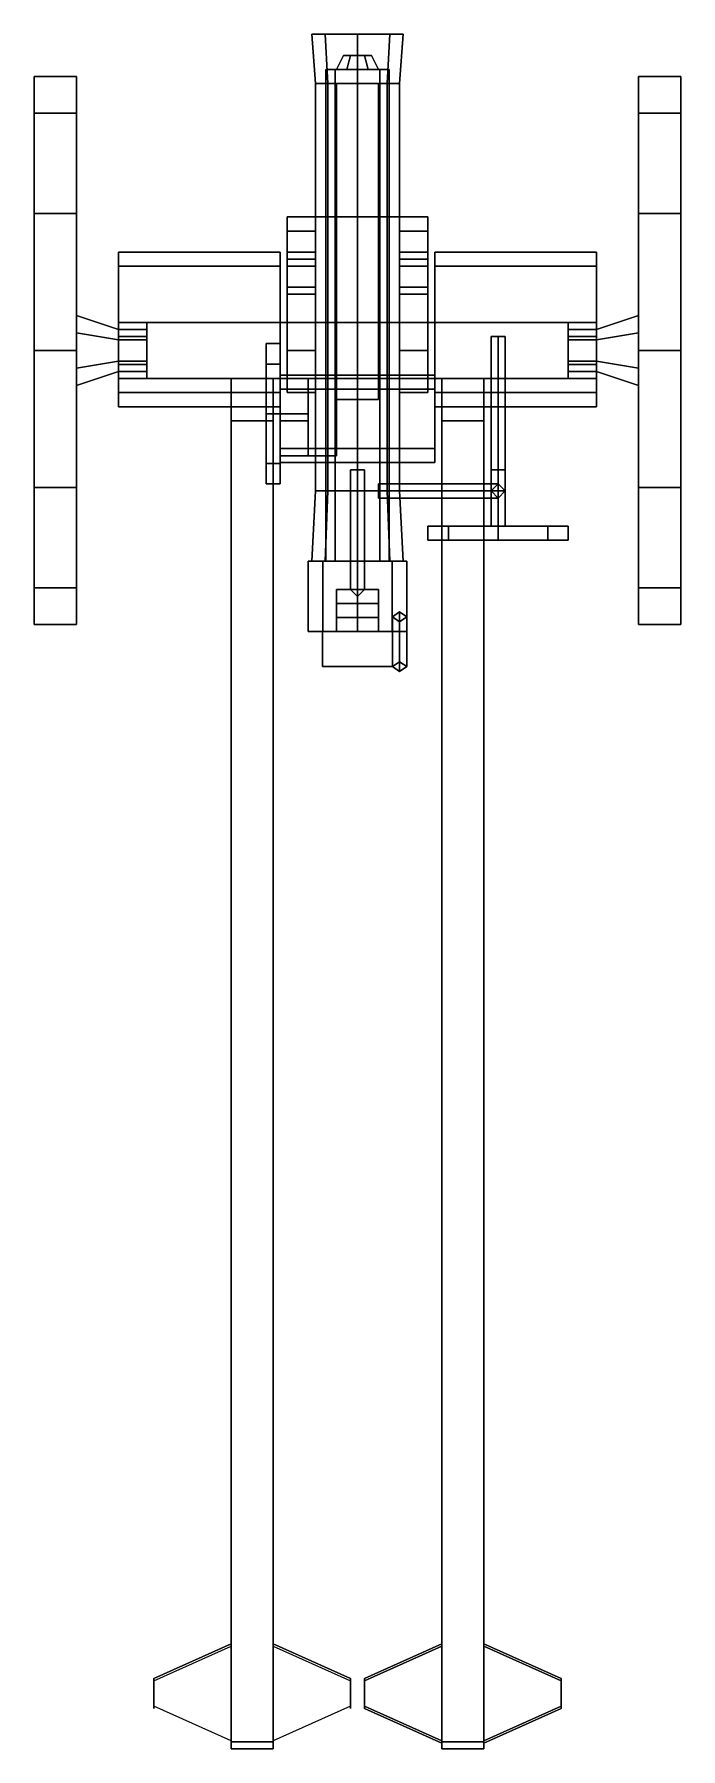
# Model space of a CAD drawing. Header units: millimetres. Extents: x -0.46 to 3, y -1.99 to 8.
# Drawn here: x -0.46 to 0.46, y -1.99 to 0.45 of the extents above.
import ezdxf

# ---------------------------------------------------------------- set-up
doc = ezdxf.new("R2010")
doc.units = ezdxf.units.MM
for name, color, linetype in [('barrel', 1, 'Continuous'), ('cradle', 5, 'Continuous'), ('trail', 6, 'Continuous'), ('wheels', 2, 'Continuous')]:
    doc.layers.add(name, color=color, linetype=linetype)

msp = doc.modelspace()

# ---------------------------------------------------------------- linework, layer by layer
for points in [[(-0.1, 0.19, 0.66), (-0.1, 0.17, 0.75), (-0.06, 0.17, 0.75), (-0.06, 0.19, 0.66)], [(-0.1, 0.19, 0.6), (-0.1, 0.19, 0.66), (-0.06, 0.19, 0.66), (-0.06, 0.19, 0.6)], [(-0.1, 0.13, 0.66), (-0.1, 0.12, 0.71), (-0.1, 0.17, 0.75), (-0.1, 0.19, 0.66)], [(-0.06, 0.19, 0.6), (-0.06, 0.13, 0.6), (-0.1, 0.13, 0.6), (-0.1, 0.19, 0.6)], [(-0.1, 0.13, 0.6), (-0.1, 0.13, 0.66), (-0.1, 0.19, 0.66), (-0.1, 0.19, 0.6)], [(-0.06, 0.19, 0.62), (-0.06, 0.04, 0.62), (0.06, 0.04, 0.62), (0.06, 0.19, 0.62)], [(0.06, 0.19, 0.56), (0.06, 0.04, 0.56), (-0.06, 0.04, 0.56), (-0.06, 0.19, 0.56)], [(-0.06, 0.04, 0.56), (-0.06, 0.04, 0.62), (-0.06, 0.19, 0.62), (-0.06, 0.19, 0.56)], [(-0.06, 0.19, 0.56), (-0.06, 0.19, 0.62), (0.06, 0.19, 0.62), (0.06, 0.19, 0.56)], [(-0.06, 0.17, 0.75), (-0.06, 0.12, 0.71), (-0.06, 0.13, 0.66), (-0.06, 0.19, 0.66)], [(-0.06, 0.19, 0.66), (-0.06, 0.13, 0.66), (-0.06, 0.13, 0.6), (-0.06, 0.19, 0.6)], [(0.06, 0.13, 0.66), (0.06, 0.12, 0.71), (0.06, 0.17, 0.75), (0.06, 0.19, 0.66)], [(0.06, 0.19, 0.66), (0.06, 0.17, 0.75), (0.1, 0.17, 0.75), (0.1, 0.19, 0.66)], [(0.1, 0.19, 0.6), (0.1, 0.13, 0.6), (0.06, 0.13, 0.6), (0.06, 0.19, 0.6)], [(0.06, 0.13, 0.6), (0.06, 0.13, 0.66), (0.06, 0.19, 0.66), (0.06, 0.19, 0.6)], [(0.06, 0.19, 0.6), (0.06, 0.19, 0.66), (0.1, 0.19, 0.66), (0.1, 0.19, 0.6)], [(0.06, 0.19, 0.62), (0.06, 0.04, 0.62), (0.06, 0.04, 0.56), (0.06, 0.19, 0.56)], [(0.1, 0.17, 0.75), (0.1, 0.12, 0.71), (0.1, 0.13, 0.66), (0.1, 0.19, 0.66)], [(0.1, 0.19, 0.66), (0.1, 0.13, 0.66), (0.1, 0.13, 0.6), (0.1, 0.19, 0.6)], [(-0.1, 0.17, 0.75), (-0.1, 0.14, 0.81), (-0.06, 0.14, 0.81), (-0.06, 0.17, 0.75)], [(-0.1, 0.12, 0.71), (-0.1, 0.09, 0.76), (-0.1, 0.14, 0.81), (-0.1, 0.17, 0.75)], [(-0.06, 0.14, 0.81), (-0.06, 0.09, 0.76), (-0.06, 0.12, 0.71), (-0.06, 0.17, 0.75)], [(0.06, 0.12, 0.71), (0.06, 0.09, 0.76), (0.06, 0.14, 0.81), (0.06, 0.17, 0.75)], [(0.06, 0.17, 0.75), (0.06, 0.14, 0.81), (0.1, 0.14, 0.81), (0.1, 0.17, 0.75)], [(0.1, 0.14, 0.81), (0.1, 0.09, 0.76), (0.1, 0.12, 0.71), (0.1, 0.17, 0.75)], [(-0.11, 0.14, 0.5), (-0.11, 0.12, 0.5), (-0.34, 0.12, 0.5), (-0.34, 0.14, 0.5)], [(-0.11, -0.06, 1.23), (-0.11, 0.14, 0.5), (-0.34, 0.14, 0.5), (-0.34, -0.06, 1.23)], [(-0.34, 0.14, 0.5), (-0.34, 0.12, 0.5), (-0.34, -0.08, 1.23), (-0.34, -0.06, 1.23)], [(-0.11, -0.08, 1.23), (-0.11, 0.12, 0.5), (-0.11, 0.14, 0.5), (-0.11, -0.06, 1.23)], [(-0.1, 0.14, 0.81), (-0.1, 0.08, 0.88), (-0.06, 0.08, 0.88), (-0.06, 0.14, 0.81)], [(-0.1, 0.09, 0.76), (-0.1, 0.04, 0.81), (-0.1, 0.08, 0.88), (-0.1, 0.14, 0.81)], [(-0.06, 0.13, 0.6), (-0.06, 0.13, 0.66), (-0.1, 0.13, 0.66), (-0.1, 0.13, 0.6)], [(-0.06, 0.13, 0.66), (-0.06, 0.12, 0.71), (-0.1, 0.12, 0.71), (-0.1, 0.13, 0.66)], [(-0.06, 0.08, 0.88), (-0.06, 0.04, 0.81), (-0.06, 0.09, 0.76), (-0.06, 0.14, 0.81)], [(0.06, 0.09, 0.76), (0.06, 0.04, 0.81), (0.06, 0.08, 0.88), (0.06, 0.14, 0.81)], [(0.06, 0.14, 0.81), (0.06, 0.08, 0.88), (0.1, 0.08, 0.88), (0.1, 0.14, 0.81)], [(0.1, 0.13, 0.66), (0.1, 0.12, 0.71), (0.06, 0.12, 0.71), (0.06, 0.13, 0.66)], [(0.1, 0.13, 0.6), (0.1, 0.13, 0.66), (0.06, 0.13, 0.66), (0.06, 0.13, 0.6)], [(0.1, 0.08, 0.88), (0.1, 0.04, 0.81), (0.1, 0.09, 0.76), (0.1, 0.14, 0.81)], [(0.11, 0.14, 0.5), (0.11, 0.12, 0.5), (0.11, -0.08, 1.23), (0.11, -0.06, 1.23)], [(0.34, -0.06, 1.23), (0.34, 0.14, 0.5), (0.11, 0.14, 0.5), (0.11, -0.06, 1.23)], [(0.34, 0.14, 0.5), (0.34, 0.12, 0.5), (0.11, 0.12, 0.5), (0.11, 0.14, 0.5)], [(0.34, -0.08, 1.23), (0.34, 0.12, 0.5), (0.34, 0.14, 0.5), (0.34, -0.06, 1.23)], [(-0.34, -0.08, 1.23), (-0.34, 0.12, 0.5), (-0.11, 0.12, 0.5), (-0.11, -0.08, 1.23)], [(-0.06, 0.12, 0.71), (-0.06, 0.09, 0.76), (-0.1, 0.09, 0.76), (-0.1, 0.12, 0.71)], [(0.1, 0.12, 0.71), (0.1, 0.09, 0.76), (0.06, 0.09, 0.76), (0.06, 0.12, 0.71)], [(0.11, -0.08, 1.23), (0.11, 0.12, 0.5), (0.34, 0.12, 0.5), (0.34, -0.08, 1.23)], [(-0.06, 0.09, 0.76), (-0.06, 0.04, 0.81), (-0.1, 0.04, 0.81), (-0.1, 0.09, 0.76)], [(-0.1, 0.08, 0.88), (-0.1, 0, 0.95), (-0.06, 0, 0.95), (-0.06, 0.08, 0.88)], [(-0.1, 0.04, 0.81), (-0.1, -0.06, 0.88), (-0.1, 0, 0.95), (-0.1, 0.08, 0.88)], [(-0.06, 0, 0.95), (-0.06, -0.06, 0.88), (-0.06, 0.04, 0.81), (-0.06, 0.08, 0.88)], [(0.1, 0.09, 0.76), (0.1, 0.04, 0.81), (0.06, 0.04, 0.81), (0.06, 0.09, 0.76)], [(0.06, 0.04, 0.81), (0.06, -0.06, 0.88), (0.06, 0, 0.95), (0.06, 0.08, 0.88)], [(0.06, 0.08, 0.88), (0.06, 0, 0.95), (0.1, 0, 0.95), (0.1, 0.08, 0.88)], [(0.1, 0, 0.95), (0.1, -0.06, 0.88), (0.1, 0.04, 0.81), (0.1, 0.08, 0.88)], [(-0.34, 0.04, 0.57), (-0.34, 0.03, 0.39), (-0.34, -0.03, 0.39), (-0.34, -0.04, 0.57)], [(-0.3, 0.04, 0.57), (-0.3, 0.03, 0.39), (-0.34, 0.03, 0.39), (-0.34, 0.04, 0.57)], [(-0.34, 0.04, 0.57), (-0.34, -0.04, 0.57), (-0.34, -0.02, 0.6046), (-0.34, 0.02, 0.6046)], [(-0.34, 0.04, 0.57), (-0.34, 0.02, 0.6046), (-0.3, 0.02, 0.6046), (-0.3, 0.04, 0.57)], [(-0.34, 0.015, 0.364), (-0.34, 0.03, 0.39), (-0.3, 0.03, 0.39), (-0.3, 0.015, 0.364)], [(-0.3, 0.04, 0.5), (-0.3, -0.04, 0.5), (-0.3, -0.04, 0.62), (-0.3, 0.04, 0.62)], [(0.3, 0.04, 0.62), (0.3, 0.04, 0.5), (-0.3, 0.04, 0.5), (-0.3, 0.04, 0.62)], [(0.3, 0.04, 0.5), (0.3, -0.04, 0.5), (-0.3, -0.04, 0.5), (-0.3, 0.04, 0.5)], [(-0.3, 0.04, 0.62), (-0.3, -0.04, 0.62), (0.3, -0.04, 0.62), (0.3, 0.04, 0.62)], [(-0.06, 0.04, 0.81), (-0.06, -0.06, 0.88), (-0.1, -0.06, 0.88), (-0.1, 0.04, 0.81)], [(0.1, 0.04, 0.81), (0.1, -0.06, 0.88), (0.06, -0.06, 0.88), (0.06, 0.04, 0.81)], [(0.3, -0.04, 0.62), (0.3, -0.04, 0.5), (0.3, 0.04, 0.5), (0.3, 0.04, 0.62)], [(0.34, 0.04, 0.57), (0.34, 0.03, 0.39), (0.3, 0.03, 0.39), (0.3, 0.04, 0.57)], [(0.34, 0.02, 0.6046), (0.34, 0.04, 0.57), (0.3, 0.04, 0.57), (0.3, 0.02, 0.6046)], [(0.3, 0.03, 0.39), (0.3, -0.03, 0.39), (0.3, -0.0361, 0.5), (0.3, 0.0361, 0.5)], [(0.34, 0.03, 0.39), (0.34, 0.015, 0.364), (0.3, 0.015, 0.364), (0.3, 0.03, 0.39)], [(0.3, 0.015, 0.364), (0.3, -0.015, 0.364), (0.3, -0.03, 0.39), (0.3, 0.03, 0.39)], [(0.34, -0.04, 0.57), (0.34, -0.03, 0.39), (0.34, 0.03, 0.39), (0.34, 0.04, 0.57)], [(0.34, -0.04, 0.57), (0.34, 0.04, 0.57), (0.34, 0.02, 0.6046), (0.34, -0.02, 0.6046)], [(-0.34, 0.02, 0.6046), (-0.34, -0.02, 0.6046), (-0.3, -0.02, 0.6046), (-0.3, 0.02, 0.6046)], [(-0.34, -0.015, 0.364), (-0.34, 0.015, 0.364), (-0.3, 0.015, 0.364), (-0.3, -0.015, 0.364)], [(0.34, -0.02, 0.6046), (0.34, 0.02, 0.6046), (0.3, 0.02, 0.6046), (0.3, -0.02, 0.6046)], [(0.34, 0.015, 0.364), (0.34, -0.015, 0.364), (0.3, -0.015, 0.364), (0.3, 0.015, 0.364)], [(-0.34, -0.03, 0.39), (-0.34, -0.015, 0.364), (-0.3, -0.015, 0.364), (-0.3, -0.03, 0.39)], [(-0.34, -0.02, 0.6046), (-0.34, -0.04, 0.57), (-0.3, -0.04, 0.57), (-0.3, -0.02, 0.6046)], [(-0.1, 0, 0.95), (-0.1, -0.06, 0.88), (-0.06, -0.06, 0.88), (-0.06, 0, 0.95)], [(0.06, 0, 0.95), (0.06, -0.06, 0.88), (0.1, -0.06, 0.88), (0.1, 0, 0.95)], [(0.34, -0.015, 0.364), (0.34, -0.03, 0.39), (0.3, -0.03, 0.39), (0.3, -0.015, 0.364)], [(0.34, -0.04, 0.57), (0.34, -0.02, 0.6046), (0.3, -0.02, 0.6046), (0.3, -0.04, 0.57)], [(-0.34, -0.04, 0.57), (-0.34, -0.03, 0.39), (-0.3, -0.03, 0.39), (-0.3, -0.04, 0.57)], [(-0.3, -0.04, 0.62), (-0.3, -0.04, 0.5), (0.3, -0.04, 0.5), (0.3, -0.04, 0.62)], [(-0.18, -0.04, 0.5), (-0.18, -0.1, 0.5), (-0.18, -0.1, 0.54), (-0.18, -0.04, 0.54)], [(-0.12, -0.04, 0.5), (-0.12, -0.1, 0.5), (-0.18, -0.1, 0.5), (-0.18, -0.04, 0.5)], [(-0.18, -0.04, 0.58), (-0.18, -0.1, 0.58), (-0.18, -0.1, 0.62), (-0.18, -0.04, 0.62)], [(-0.18, -0.04, 0.54), (-0.18, -0.1, 0.54), (-0.12, -0.1, 0.54), (-0.12, -0.04, 0.54)], [(-0.12, -0.04, 0.58), (-0.12, -0.1, 0.58), (-0.18, -0.1, 0.58), (-0.18, -0.04, 0.58)], [(-0.18, -0.04, 0.62), (-0.18, -0.1, 0.62), (-0.12, -0.1, 0.62), (-0.12, -0.04, 0.62)], [(-0.12, -0.1, 0.54), (-0.12, -0.1, 0.5), (-0.12, -0.04, 0.5), (-0.12, -0.04, 0.54)], [(-0.12, -0.1, 0.62), (-0.12, -0.1, 0.58), (-0.12, -0.04, 0.58), (-0.12, -0.04, 0.62)], [(0.11, -0.1395, 1.52), (0.11, -0.0353, 1.14), (-0.11, -0.0353, 1.14), (-0.11, -0.1395, 1.52)], [(-0.11, -0.0353, 1.14), (-0.11, -0.0553, 1.14), (-0.11, -0.1595, 1.52), (-0.11, -0.1395, 1.52)], [(0.11, -0.0353, 1.14), (0.11, -0.0553, 1.14), (-0.11, -0.0553, 1.14), (-0.11, -0.0353, 1.14)], [(0.11, -0.1595, 1.52), (0.11, -0.0553, 1.14), (0.11, -0.0353, 1.14), (0.11, -0.1395, 1.52)], [(0.12, -0.04, 0.58), (0.12, -0.1, 0.58), (0.12, -0.1, 0.62), (0.12, -0.04, 0.62)], [(0.18, -0.04, 0.58), (0.18, -0.1, 0.58), (0.12, -0.1, 0.58), (0.12, -0.04, 0.58)], [(0.12, -0.04, 0.62), (0.12, -0.1, 0.62), (0.18, -0.1, 0.62), (0.18, -0.04, 0.62)], [(0.12, -0.04, 0.5), (0.12, -0.1, 0.5), (0.12, -0.1, 0.54), (0.12, -0.04, 0.54)], [(0.18, -0.04, 0.5), (0.18, -0.1, 0.5), (0.12, -0.1, 0.5), (0.12, -0.04, 0.5)], [(0.12, -0.04, 0.54), (0.12, -0.1, 0.54), (0.18, -0.1, 0.54), (0.18, -0.04, 0.54)], [(0.18, -0.1, 0.62), (0.18, -0.1, 0.58), (0.18, -0.04, 0.58), (0.18, -0.04, 0.62)], [(0.18, -0.1, 0.54), (0.18, -0.1, 0.5), (0.18, -0.04, 0.5), (0.18, -0.04, 0.54)], [(0.3, -0.04, 0.57), (0.3, -0.03, 0.39), (0.34, -0.03, 0.39), (0.34, -0.04, 0.57)], [(-0.34, -0.06, 1.23), (-0.34, -0.08, 1.23), (-0.11, -0.08, 1.23), (-0.11, -0.06, 1.23)], [(-0.11, -0.1595, 1.52), (-0.11, -0.0553, 1.14), (0.11, -0.0553, 1.14), (0.11, -0.1595, 1.52)], [(0.11, -0.06, 1.23), (0.11, -0.08, 1.23), (0.34, -0.08, 1.23), (0.34, -0.06, 1.23)], [(-0.18, -0.1, 0.54), (-0.18, -0.1, 0.5), (-0.12, -0.1, 0.5), (-0.12, -0.1, 0.54)], [(-0.18, -0.1, 0.62), (-0.18, -0.1, 0.58), (-0.12, -0.1, 0.58), (-0.12, -0.1, 0.62)], [(0.12, -0.1, 0.62), (0.12, -0.1, 0.58), (0.18, -0.1, 0.58), (0.18, -0.1, 0.62)], [(0.12, -0.1, 0.54), (0.12, -0.1, 0.5), (0.18, -0.1, 0.5), (0.18, -0.1, 0.54)], [(-0.11, -0.1395, 1.52), (-0.11, -0.1595, 1.52), (0.11, -0.1595, 1.52), (0.11, -0.1395, 1.52)]]:
    msp.add_3dface(points)
at = {"layer": 'barrel'}
for points in [[(-0.0424, 0.38, 0.7576), (-0.06, 0.38, 0.8), (-0.065, 0.45, 0.8), (-0.046, 0.45, 0.754)], [(-0.06, 0.38, 0.8), (-0.0424, 0.38, 0.8424), (-0.046, 0.45, 0.846), (-0.065, 0.45, 0.8)], [(-0.046, 0.45, 0.846), (0, 0.45, 0.865), (0.046, 0.45, 0.846), (-0.065, 0.45, 0.8)], [(-0.065, 0.45, 0.8), (0.046, 0.45, 0.846), (0.065, 0.45, 0.8), (-0.046, 0.45, 0.754)], [(0, 0.38, 0.74), (-0.0424, 0.38, 0.7576), (-0.046, 0.45, 0.754), (0, 0.45, 0.735)], [(-0.0424, 0.38, 0.8424), (0, 0.38, 0.86), (0, 0.45, 0.865), (-0.046, 0.45, 0.846)], [(-0.046, 0.45, 0.754), (0.065, 0.45, 0.8), (0.046, 0.45, 0.754), (0, 0.45, 0.735)], [(0.0424, 0.38, 0.7576), (0, 0.38, 0.74), (0, 0.45, 0.735), (0.046, 0.45, 0.754)], [(0, 0.38, 0.86), (0.0424, 0.38, 0.8424), (0.046, 0.45, 0.846), (0, 0.45, 0.865)], [(0.06, 0.38, 0.8), (0.0424, 0.38, 0.7576), (0.046, 0.45, 0.754), (0.065, 0.45, 0.8)], [(0.0424, 0.38, 0.8424), (0.06, 0.38, 0.8), (0.065, 0.45, 0.8), (0.046, 0.45, 0.846)], [(-0.0424, 0.38, 0.8424), (-0.06, 0.38, 0.8), (-0.06, -0.2, 0.8), (-0.0424, -0.2, 0.8424)], [(-0.06, 0.38, 0.8), (-0.0424, 0.38, 0.7576), (-0.0424, -0.2, 0.7576), (-0.06, -0.2, 0.8)], [(0, 0.38, 0.86), (-0.0424, 0.38, 0.8424), (-0.0424, -0.2, 0.8424), (0, -0.2, 0.86)], [(-0.0424, 0.38, 0.7576), (0, 0.38, 0.74), (0, -0.2, 0.74), (-0.0424, -0.2, 0.7576)], [(0.0424, 0.38, 0.8424), (0, 0.38, 0.86), (0, -0.2, 0.86), (0.0424, -0.2, 0.8424)], [(0, 0.38, 0.74), (0.0424, 0.38, 0.7576), (0.0424, -0.2, 0.7576), (0, -0.2, 0.74)], [(0.06, 0.38, 0.8), (0.0424, 0.38, 0.8424), (0.0424, -0.2, 0.8424), (0.06, -0.2, 0.8)], [(0.0424, 0.38, 0.7576), (0.06, 0.38, 0.8), (0.06, -0.2, 0.8), (0.0424, -0.2, 0.7576)], [(0, -0.17, 0.68), (-0.01, -0.17, 0.67), (-0.01, -0.34, 0.67), (0, -0.34, 0.68)], [(-0.01, -0.17, 0.67), (0, -0.17, 0.66), (0, -0.35, 0.66), (-0.01, -0.34, 0.67)], [(0.01, -0.17, 0.67), (0, -0.17, 0.68), (0, -0.34, 0.68), (0.01, -0.34, 0.67)], [(0, -0.17, 0.66), (0.01, -0.17, 0.67), (0.01, -0.34, 0.67), (0, -0.35, 0.66)], [(-0.0424, -0.2, 0.8424), (-0.06, -0.2, 0.8), (-0.065, -0.3, 0.8), (-0.046, -0.3, 0.846)], [(-0.06, -0.2, 0.8), (-0.0424, -0.2, 0.7576), (-0.046, -0.3, 0.754), (-0.065, -0.3, 0.8)], [(0, -0.2, 0.86), (-0.0424, -0.2, 0.8424), (-0.046, -0.3, 0.846), (0, -0.3, 0.865)], [(-0.0424, -0.2, 0.7576), (0, -0.2, 0.74), (0, -0.3, 0.735), (-0.046, -0.3, 0.754)], [(0.0424, -0.2, 0.8424), (0, -0.2, 0.86), (0, -0.3, 0.865), (0.046, -0.3, 0.846)], [(0, -0.2, 0.74), (0.0424, -0.2, 0.7576), (0.046, -0.3, 0.754), (0, -0.3, 0.735)], [(0.06, -0.2, 0.8), (0.0424, -0.2, 0.8424), (0.046, -0.3, 0.846), (0.065, -0.3, 0.8)], [(0.0424, -0.2, 0.7576), (0.06, -0.2, 0.8), (0.065, -0.3, 0.8), (0.046, -0.3, 0.754)], [(-0.0495, -0.3, 0.8495), (-0.07, -0.3, 0.8), (-0.07, -0.4, 0.8), (-0.0495, -0.4, 0.8495)], [(-0.07, -0.3, 0.78), (-0.0495, -0.3, 0.7305), (-0.0495, -0.4, 0.7305), (-0.07, -0.4, 0.78)], [(-0.07, -0.3, 0.8), (-0.07, -0.3, 0.78), (-0.07, -0.4, 0.78), (-0.07, -0.4, 0.8)], [(-0.065, -0.3, 0.8), (-0.046, -0.3, 0.754), (-0.0495, -0.3, 0.7305), (-0.07, -0.3, 0.78)], [(-0.065, -0.3, 0.8), (-0.065, -0.3, 0.8), (-0.07, -0.3, 0.78), (-0.07, -0.3, 0.8)], [(-0.046, -0.3, 0.846), (-0.065, -0.3, 0.8), (-0.07, -0.3, 0.8), (-0.0495, -0.3, 0.8495)], [(0, -0.3, 0.87), (-0.0495, -0.3, 0.8495), (-0.0495, -0.4, 0.8495), (0, -0.4, 0.87)], [(-0.0495, -0.3, 0.7305), (0, -0.3, 0.71), (0, -0.4, 0.71), (-0.0495, -0.4, 0.7305)], [(0, -0.3, 0.865), (-0.046, -0.3, 0.846), (-0.0495, -0.3, 0.8495), (0, -0.3, 0.87)], [(-0.046, -0.3, 0.754), (0, -0.3, 0.735), (0, -0.3, 0.71), (-0.0495, -0.3, 0.7305)], [(0.0495, -0.3, 0.8495), (0, -0.3, 0.87), (0, -0.4, 0.87), (0.0495, -0.4, 0.8495)], [(0, -0.3, 0.71), (0.0495, -0.3, 0.7305), (0.0495, -0.4, 0.7305), (0, -0.4, 0.71)], [(0.046, -0.3, 0.846), (0, -0.3, 0.865), (0, -0.3, 0.87), (0.0495, -0.3, 0.8495)], [(0, -0.3, 0.735), (0.046, -0.3, 0.754), (0.0495, -0.3, 0.7305), (0, -0.3, 0.71)], [(0.065, -0.3, 0.8), (0.046, -0.3, 0.846), (0.0495, -0.3, 0.8495), (0.07, -0.3, 0.8)], [(0.046, -0.3, 0.754), (0.065, -0.3, 0.8), (0.07, -0.3, 0.78), (0.0495, -0.3, 0.7305)], [(0.07, -0.3, 0.8), (0.0495, -0.3, 0.8495), (0.0495, -0.4, 0.8495), (0.07, -0.4, 0.8)], [(0.0495, -0.3, 0.7305), (0.07, -0.3, 0.78), (0.07, -0.4, 0.78), (0.0495, -0.4, 0.7305)], [(0.065, -0.3, 0.8), (0.065, -0.3, 0.8), (0.07, -0.3, 0.8), (0.07, -0.3, 0.78)], [(0.07, -0.3, 0.78), (0.07, -0.3, 0.8), (0.07, -0.4, 0.8), (0.07, -0.4, 0.78)], [(-0.03, -0.34, 0.67), (-0.03, -0.4, 0.67), (-0.03, -0.4, 0.7224), (-0.03, -0.34, 0.7224)], [(0.03, -0.34, 0.7224), (0.03, -0.34, 0.67), (-0.03, -0.34, 0.67), (-0.03, -0.34, 0.7224)], [(0.03, -0.34, 0.67), (0.03, -0.36, 0.64), (-0.03, -0.36, 0.64), (-0.03, -0.34, 0.67)], [(-0.03, -0.36, 0.64), (-0.03, -0.38, 0.64), (-0.03, -0.4, 0.67), (-0.03, -0.34, 0.67)], [(0.03, -0.4, 0.7224), (0.03, -0.4, 0.67), (0.03, -0.34, 0.67), (0.03, -0.34, 0.7224)], [(0.03, -0.4, 0.67), (0.03, -0.38, 0.64), (0.03, -0.36, 0.64), (0.03, -0.34, 0.67)], [(0.03, -0.36, 0.64), (0.03, -0.38, 0.64), (-0.03, -0.38, 0.64), (-0.03, -0.36, 0.64)], [(-0.03, -0.4, 0.67), (-0.03, -0.38, 0.64), (0.03, -0.38, 0.64), (0.03, -0.4, 0.67)], [(0.06, -0.4429, 0.8229), (0.05, -0.45, 0.83), (0.05, -0.3793, 0.9007), (0.06, -0.3722, 0.8936)], [(0.06, -0.3864, 0.9078), (0.07, -0.3793, 0.9007), (0.06, -0.3722, 0.8936), (0.05, -0.3793, 0.9007)], [(0.05, -0.45, 0.83), (0.06, -0.4571, 0.8371), (0.06, -0.3864, 0.9078), (0.05, -0.3793, 0.9007)], [(0.07, -0.45, 0.83), (0.06, -0.4429, 0.8229), (0.06, -0.3722, 0.8936), (0.07, -0.3793, 0.9007)], [(0.06, -0.4571, 0.8371), (0.07, -0.45, 0.83), (0.07, -0.3793, 0.9007), (0.06, -0.3864, 0.9078)], [(-0.0495, -0.4, 0.8495), (-0.07, -0.4, 0.8), (0.0495, -0.4, 0.8495), (0, -0.4, 0.87)], [(-0.07, -0.4, 0.8), (-0.07, -0.4, 0.78), (0.07, -0.4, 0.8), (0.0495, -0.4, 0.8495)], [(-0.07, -0.4, 0.78), (-0.0495, -0.4, 0.7305), (0.07, -0.4, 0.78), (0.07, -0.4, 0.8)], [(-0.05, -0.4, 0.75), (-0.05, -0.45, 0.75), (-0.05, -0.45, 0.84), (-0.05, -0.4, 0.84)], [(0.05, -0.4, 0.75), (0.05, -0.45, 0.75), (-0.05, -0.45, 0.75), (-0.05, -0.4, 0.75)], [(-0.05, -0.4, 0.84), (-0.05, -0.45, 0.84), (0.05, -0.45, 0.84), (0.05, -0.4, 0.84)], [(-0.0495, -0.4, 0.7305), (0, -0.4, 0.71), (0.0495, -0.4, 0.7305), (0.07, -0.4, 0.78)], [(-0.03, -0.4, 0.7224), (-0.03, -0.4, 0.67), (0.03, -0.4, 0.67), (0.03, -0.4, 0.7224)], [(0.05, -0.45, 0.84), (0.05, -0.45, 0.75), (0.05, -0.4, 0.75), (0.05, -0.4, 0.84)], [(-0.05, -0.45, 0.84), (-0.05, -0.45, 0.75), (0.05, -0.45, 0.75), (0.05, -0.45, 0.84)], [(0.07, -0.45, 0.83), (0.06, -0.4571, 0.8371), (0.05, -0.45, 0.83), (0.06, -0.4429, 0.8229)]]:
    msp.add_3dface(points, dxfattribs=at)
at = {"layer": 'cradle'}
for points in [[(-0.015, 0.4, 0.644), (-0.03, 0.4, 0.67), (-0.02, 0.42, 0.67), (-0.01, 0.42, 0.6527)], [(-0.03, 0.4, 0.67), (-0.015, 0.4, 0.696), (-0.01, 0.42, 0.6873), (-0.02, 0.42, 0.67)], [(-0.01, 0.42, 0.6873), (0.01, 0.42, 0.6873), (0.02, 0.42, 0.67), (-0.02, 0.42, 0.67)], [(-0.02, 0.42, 0.67), (0.02, 0.42, 0.67), (0.01, 0.42, 0.6527), (-0.01, 0.42, 0.6527)], [(0.015, 0.4, 0.644), (-0.015, 0.4, 0.644), (-0.01, 0.42, 0.6527), (0.01, 0.42, 0.6527)], [(-0.015, 0.4, 0.696), (0.015, 0.4, 0.696), (0.01, 0.42, 0.6873), (-0.01, 0.42, 0.6873)], [(0.03, 0.4, 0.67), (0.015, 0.4, 0.644), (0.01, 0.42, 0.6527), (0.02, 0.42, 0.67)], [(0.015, 0.4, 0.696), (0.03, 0.4, 0.67), (0.02, 0.42, 0.67), (0.01, 0.42, 0.6873)], [(-0.0318, 0.4, 0.7018), (-0.045, 0.4, 0.67), (-0.045, -0.3, 0.67), (-0.0318, -0.3, 0.7018)], [(-0.045, 0.4, 0.67), (-0.0318, 0.4, 0.6382), (-0.0318, -0.3, 0.6382), (-0.045, -0.3, 0.67)], [(-0.0318, 0.4, 0.7018), (0.045, 0.4, 0.67), (0.0318, 0.4, 0.6382), (-0.045, 0.4, 0.67)], [(-0.045, 0.4, 0.67), (0.0318, 0.4, 0.6382), (0, 0.4, 0.625), (-0.0318, 0.4, 0.6382)], [(0, 0.4, 0.715), (-0.0318, 0.4, 0.7018), (-0.0318, -0.3, 0.7018), (0, -0.3, 0.715)], [(-0.0318, 0.4, 0.6382), (0, 0.4, 0.625), (0, -0.3, 0.625), (-0.0318, -0.3, 0.6382)], [(0, 0.4, 0.715), (0.0318, 0.4, 0.7018), (0.045, 0.4, 0.67), (-0.0318, 0.4, 0.7018)], [(0.0318, 0.4, 0.7018), (0, 0.4, 0.715), (0, -0.3, 0.715), (0.0318, -0.3, 0.7018)], [(0, 0.4, 0.625), (0.0318, 0.4, 0.6382), (0.0318, -0.3, 0.6382), (0, -0.3, 0.625)], [(0.045, 0.4, 0.67), (0.0318, 0.4, 0.7018), (0.0318, -0.3, 0.7018), (0.045, -0.3, 0.67)], [(0.0318, 0.4, 0.6382), (0.045, 0.4, 0.67), (0.045, -0.3, 0.67), (0.0318, -0.3, 0.6382)], [(0.03, 0.38, 0.76), (0.03, 0.38, 0.7), (-0.03, 0.38, 0.7), (-0.03, 0.38, 0.76)], [(-0.03, 0.38, 0.7), (-0.03, -0.07, 0.7), (-0.03, -0.07, 0.76), (-0.03, 0.38, 0.76)], [(0.03, -0.07, 0.76), (0.03, -0.07, 0.7), (0.03, 0.38, 0.7), (0.03, 0.38, 0.76)], [(-0.11, -0.0193, 0.8807), (-0.11, 0.01, 0.81), (-0.13, 0.01, 0.81), (-0.13, -0.0193, 0.8807)], [(-0.11, 0.01, 0.81), (-0.11, -0.0193, 0.7393), (-0.13, -0.0193, 0.7393), (-0.13, 0.01, 0.81)], [(-0.13, -0.19, 0.81), (-0.13, -0.0193, 0.8807), (-0.13, 0.01, 0.81), (-0.13, -0.1607, 0.7393)], [(-0.13, -0.1607, 0.7393), (-0.13, 0.01, 0.81), (-0.13, -0.0193, 0.7393), (-0.13, -0.09, 0.71)], [(-0.11, -0.1607, 0.7393), (-0.11, 0.01, 0.81), (-0.11, -0.0193, 0.8807), (-0.11, -0.19, 0.81)], [(-0.11, -0.09, 0.71), (-0.11, -0.0193, 0.7393), (-0.11, 0.01, 0.81), (-0.11, -0.1607, 0.7393)], [(0.19, 0.02, 0.86), (0.2, 0.02, 0.85), (0.2, -0.17, 1.01), (0.19, -0.17, 1.02)], [(0.2, 0.02, 0.87), (0.19, 0.02, 0.86), (0.19, -0.17, 1.02), (0.2, -0.17, 1.03)], [(0.2, 0.02, 0.85), (0.21, 0.02, 0.86), (0.21, -0.17, 1.02), (0.2, -0.17, 1.01)], [(0.21, 0.02, 0.86), (0.2, 0.02, 0.87), (0.2, -0.17, 1.03), (0.21, -0.17, 1.02)], [(-0.11, -0.09, 0.91), (-0.11, -0.0193, 0.8807), (-0.13, -0.0193, 0.8807), (-0.13, -0.09, 0.91)], [(-0.11, -0.0193, 0.7393), (-0.11, -0.09, 0.71), (-0.13, -0.09, 0.71), (-0.13, -0.0193, 0.7393)], [(-0.13, -0.1607, 0.8807), (-0.13, -0.09, 0.91), (-0.13, -0.0193, 0.8807), (-0.13, -0.19, 0.81)], [(-0.11, -0.19, 0.81), (-0.11, -0.0193, 0.8807), (-0.11, -0.09, 0.91), (-0.11, -0.1607, 0.8807)], [(-0.11, -0.04, 0.68), (-0.11, -0.15, 0.68), (-0.11, -0.15, 0.7349), (-0.11, -0.04, 0.7307)], [(-0.07, -0.04, 0.82), (-0.07, -0.04, 0.72), (-0.11, -0.04, 0.68), (-0.11, -0.04, 0.82)], [(-0.07, -0.04, 0.72), (-0.03, -0.04, 0.72), (-0.03, -0.04, 0.68), (-0.11, -0.04, 0.68)], [(-0.03, -0.04, 0.68), (-0.03, -0.15, 0.68), (-0.11, -0.15, 0.68), (-0.11, -0.04, 0.68)], [(-0.07, -0.09, 0.87), (-0.07, -0.04, 0.82), (-0.11, -0.04, 0.82), (-0.11, -0.09, 0.87)], [(-0.07, -0.15, 0.82), (-0.07, -0.15, 0.72), (-0.07, -0.04, 0.72), (-0.07, -0.04, 0.82)], [(-0.07, -0.15, 0.72), (-0.03, -0.15, 0.72), (-0.03, -0.04, 0.72), (-0.07, -0.04, 0.72)], [(-0.07, -0.1, 0.87), (-0.07, -0.15, 0.82), (-0.07, -0.04, 0.82), (-0.07, -0.09, 0.87)], [(-0.03, -0.07, 0.76), (-0.03, -0.07, 0.7), (0.03, -0.07, 0.7), (0.03, -0.07, 0.76)], [(-0.11, -0.1607, 0.8807), (-0.11, -0.09, 0.91), (-0.13, -0.09, 0.91), (-0.13, -0.1607, 0.8807)], [(-0.11, -0.09, 0.71), (-0.11, -0.1607, 0.7393), (-0.13, -0.1607, 0.7393), (-0.13, -0.09, 0.71)], [(-0.11, -0.09, 0.87), (-0.11, -0.1, 0.87), (-0.07, -0.1, 0.87), (-0.07, -0.09, 0.87)], [(-0.11, -0.1, 0.87), (-0.11, -0.15, 0.82), (-0.07, -0.15, 0.82), (-0.07, -0.1, 0.87)], [(-0.11, -0.19, 0.81), (-0.11, -0.1607, 0.8807), (-0.13, -0.1607, 0.8807), (-0.13, -0.19, 0.81)], [(-0.11, -0.1607, 0.7393), (-0.11, -0.19, 0.81), (-0.13, -0.19, 0.81), (-0.13, -0.1607, 0.7393)], [(-0.11, -0.15, 0.82), (-0.11, -0.15, 0.68), (-0.07, -0.15, 0.72), (-0.07, -0.15, 0.82)], [(-0.11, -0.15, 0.68), (-0.03, -0.15, 0.68), (-0.03, -0.15, 0.72), (-0.07, -0.15, 0.72)], [(0.2, -0.17, 1.03), (0.19, -0.17, 1.02), (0.19, -0.25, 1.02), (0.2, -0.25, 1.03)], [(0.19, -0.17, 1.02), (0.2, -0.17, 1.01), (0.2, -0.25, 1.01), (0.19, -0.25, 1.02)], [(0.21, -0.17, 1.02), (0.2, -0.17, 1.03), (0.2, -0.25, 1.03), (0.21, -0.25, 1.02)], [(0.2, -0.17, 1.01), (0.21, -0.17, 1.02), (0.21, -0.25, 1.02), (0.2, -0.25, 1.01)], [(0.03, -0.2, 0.69), (0.03, -0.19, 0.7), (0.2, -0.19, 0.7), (0.21, -0.2, 0.69)], [(0.03, -0.19, 0.7), (0.03, -0.2, 0.71), (0.19, -0.2, 0.71), (0.2, -0.19, 0.7)], [(0.2, -0.19, 0.7), (0.19, -0.2, 0.71), (0.19, -0.2, 1.02), (0.2, -0.19, 1.01)], [(0.21, -0.2, 0.69), (0.2, -0.19, 0.7), (0.2, -0.19, 1.01), (0.21, -0.2, 1.02)], [(0.03, -0.2, 0.71), (0.03, -0.21, 0.7), (0.2, -0.21, 0.7), (0.19, -0.2, 0.71)], [(0.03, -0.21, 0.7), (0.03, -0.2, 0.69), (0.21, -0.2, 0.69), (0.2, -0.21, 0.7)], [(0.19, -0.2, 0.71), (0.2, -0.21, 0.7), (0.2, -0.21, 1.01), (0.19, -0.2, 1.02)], [(0.2, -0.21, 0.7), (0.21, -0.2, 0.69), (0.21, -0.2, 1.02), (0.2, -0.21, 1.01)], [(0.1293, -0.25, 1.0907), (0.1, -0.25, 1.02), (0.1, -0.27, 1.02), (0.1293, -0.27, 1.0907)], [(0.1, -0.25, 1.02), (0.1293, -0.25, 0.9493), (0.1293, -0.27, 0.9493), (0.1, -0.27, 1.02)], [(0.2707, -0.25, 0.9493), (0.1, -0.25, 1.02), (0.1293, -0.25, 1.0907), (0.3, -0.25, 1.02)], [(0.2, -0.25, 0.92), (0.1293, -0.25, 0.9493), (0.1, -0.25, 1.02), (0.2707, -0.25, 0.9493)], [(0.2, -0.25, 1.12), (0.1293, -0.25, 1.0907), (0.1293, -0.27, 1.0907), (0.2, -0.27, 1.12)], [(0.1293, -0.25, 0.9493), (0.2, -0.25, 0.92), (0.2, -0.27, 0.92), (0.1293, -0.27, 0.9493)], [(0.3, -0.25, 1.02), (0.1293, -0.25, 1.0907), (0.2, -0.25, 1.12), (0.2707, -0.25, 1.0907)], [(0.2707, -0.25, 1.0907), (0.2, -0.25, 1.12), (0.2, -0.27, 1.12), (0.2707, -0.27, 1.0907)], [(0.2, -0.25, 0.92), (0.2707, -0.25, 0.9493), (0.2707, -0.27, 0.9493), (0.2, -0.27, 0.92)], [(0.3, -0.25, 1.02), (0.2707, -0.25, 1.0907), (0.2707, -0.27, 1.0907), (0.3, -0.27, 1.02)], [(0.2707, -0.25, 0.9493), (0.3, -0.25, 1.02), (0.3, -0.27, 1.02), (0.2707, -0.27, 0.9493)], [(0.3, -0.27, 1.02), (0.1293, -0.27, 1.0907), (0.1, -0.27, 1.02), (0.2707, -0.27, 0.9493)], [(0.2707, -0.27, 0.9493), (0.1, -0.27, 1.02), (0.1293, -0.27, 0.9493), (0.2, -0.27, 0.92)], [(0.2707, -0.27, 1.0907), (0.2, -0.27, 1.12), (0.1293, -0.27, 1.0907), (0.3, -0.27, 1.02)], [(0, -0.3, 0.715), (-0.0318, -0.3, 0.7018), (-0.045, -0.3, 0.67), (0.0318, -0.3, 0.7018)], [(0.0318, -0.3, 0.7018), (-0.045, -0.3, 0.67), (-0.0318, -0.3, 0.6382), (0.045, -0.3, 0.67)], [(0.045, -0.3, 0.67), (-0.0318, -0.3, 0.6382), (0, -0.3, 0.625), (0.0318, -0.3, 0.6382)]]:
    msp.add_3dface(points, dxfattribs=at)
at = {"layer": 'trail'}
for points in [[(-0.12, -0.04, 0.54), (-0.12, -0.1, 0.54), (-0.18, -0.1, 0.54), (-0.18, -0.04, 0.54)], [(-0.12, -0.04, 0.58), (-0.12, -0.04, 0.54), (-0.18, -0.04, 0.54), (-0.18, -0.04, 0.58)], [(-0.18, -0.04, 0.54), (-0.18, -0.1, 0.54), (-0.18, -0.1, 0.58), (-0.18, -0.04, 0.58)], [(-0.18, -0.04, 0.58), (-0.18, -0.1, 0.58), (-0.12, -0.1, 0.58), (-0.12, -0.04, 0.58)], [(-0.12, -0.1, 0.58), (-0.12, -0.1, 0.54), (-0.12, -0.04, 0.54), (-0.12, -0.04, 0.58)], [(0.18, -0.04, 0.58), (0.18, -0.04, 0.54), (0.12, -0.04, 0.54), (0.12, -0.04, 0.58)], [(0.12, -0.04, 0.54), (0.12, -0.1, 0.54), (0.12, -0.1, 0.58), (0.12, -0.04, 0.58)], [(0.18, -0.04, 0.54), (0.18, -0.1, 0.54), (0.12, -0.1, 0.54), (0.12, -0.04, 0.54)], [(0.12, -0.04, 0.58), (0.12, -0.1, 0.58), (0.18, -0.1, 0.58), (0.18, -0.04, 0.58)], [(0.18, -0.1, 0.58), (0.18, -0.1, 0.54), (0.18, -0.04, 0.54), (0.18, -0.04, 0.58)], [(-0.12, -0.1, 0.5), (-0.12, -1.98, 0.18), (-0.18, -1.98, 0.18), (-0.18, -0.1, 0.5)], [(-0.18, -0.1, 0.5), (-0.18, -1.98, 0.18), (-0.18, -1.99, 0.24), (-0.18, -0.1, 0.62)], [(-0.18, -0.1, 0.62), (-0.18, -1.99, 0.24), (-0.12, -1.99, 0.24), (-0.12, -0.1, 0.62)], [(-0.12, -0.1, 0.62), (-0.12, -0.1, 0.5), (-0.18, -0.1, 0.5), (-0.18, -0.1, 0.62)], [(-0.18, -0.1, 0.5), (-0.18, -0.1, 0.54), (-0.12, -0.1, 0.54), (-0.12, -0.1, 0.5)], [(-0.18, -0.1, 0.58), (-0.18, -0.1, 0.62), (-0.12, -0.1, 0.62), (-0.12, -0.1, 0.58)], [(-0.12, -1.99, 0.24), (-0.12, -1.98, 0.18), (-0.12, -0.1, 0.5), (-0.12, -0.1, 0.62)], [(0.12, -0.1, 0.5), (0.12, -1.98, 0.18), (0.12, -1.99, 0.24), (0.12, -0.1, 0.62)], [(0.18, -0.1, 0.62), (0.18, -0.1, 0.5), (0.12, -0.1, 0.5), (0.12, -0.1, 0.62)], [(0.18, -0.1, 0.5), (0.18, -1.98, 0.18), (0.12, -1.98, 0.18), (0.12, -0.1, 0.5)], [(0.12, -0.1, 0.62), (0.12, -1.99, 0.24), (0.18, -1.99, 0.24), (0.18, -0.1, 0.62)], [(0.12, -0.1, 0.58), (0.12, -0.1, 0.62), (0.18, -0.1, 0.62), (0.18, -0.1, 0.58)], [(0.12, -0.1, 0.5), (0.12, -0.1, 0.54), (0.18, -0.1, 0.54), (0.18, -0.1, 0.5)], [(0.18, -1.99, 0.24), (0.18, -1.98, 0.18), (0.18, -0.1, 0.5), (0.18, -0.1, 0.62)], [(-0.18, -1.8442, 0.2284), (-0.18, -1.8408, 0.2087), (-0.29, -1.89, 0.2), (-0.29, -1.8935, 0.2197)], [(-0.29, -1.9294, 0.1931), (-0.29, -1.89, 0.2), (-0.18, -1.8408, 0.2087), (-0.18, -1.9786, 0.1844)], [(-0.01, -1.8935, 0.2197), (-0.01, -1.89, 0.2), (-0.12, -1.8408, 0.2087), (-0.12, -1.8442, 0.2284)], [(-0.01, -1.89, 0.2), (-0.01, -1.9294, 0.1931), (-0.12, -1.9786, 0.1844), (-0.12, -1.8408, 0.2087)], [(0.01, -1.9294, 0.1931), (0.01, -1.89, 0.2), (0.12, -1.8408, 0.2087), (0.12, -1.9786, 0.1844)], [(0.12, -1.8442, 0.2284), (0.12, -1.8408, 0.2087), (0.01, -1.89, 0.2), (0.01, -1.8935, 0.2197)], [(0.12, -1.9821, 0.2041), (0.12, -1.8442, 0.2284), (0.01, -1.8935, 0.2197), (0.01, -1.9329, 0.2128)], [(0.29, -1.8935, 0.2197), (0.29, -1.89, 0.2), (0.18, -1.8408, 0.2087), (0.18, -1.8442, 0.2284)], [(0.29, -1.89, 0.2), (0.29, -1.9294, 0.1931), (0.18, -1.9786, 0.1844), (0.18, -1.8408, 0.2087)], [(0.18, -1.8442, 0.2284), (0.18, -1.9821, 0.2041), (0.29, -1.9329, 0.2128), (0.29, -1.8935, 0.2197)], [(-0.29, -1.8935, 0.2197), (-0.29, -1.89, 0.2), (-0.29, -1.9294, 0.1931), (-0.29, -1.9329, 0.2128)], [(-0.01, -1.9329, 0.2128), (-0.01, -1.9294, 0.1931), (-0.01, -1.89, 0.2), (-0.01, -1.8935, 0.2197)], [(0.01, -1.8935, 0.2197), (0.01, -1.89, 0.2), (0.01, -1.9294, 0.1931), (0.01, -1.9329, 0.2128)], [(0.29, -1.9329, 0.2128), (0.29, -1.9294, 0.1931), (0.29, -1.89, 0.2), (0.29, -1.8935, 0.2197)], [(0.01, -1.9329, 0.2128), (0.01, -1.9294, 0.1931), (0.12, -1.9786, 0.1844), (0.12, -1.9821, 0.2041)], [(0.18, -1.9821, 0.2041), (0.18, -1.9786, 0.1844), (0.29, -1.9294, 0.1931), (0.29, -1.9329, 0.2128)], [(-0.18, -1.99, 0.24), (-0.18, -1.98, 0.18), (-0.12, -1.98, 0.18), (-0.12, -1.99, 0.24)], [(0.12, -1.99, 0.24), (0.12, -1.98, 0.18), (0.18, -1.98, 0.18), (0.18, -1.99, 0.24)]]:
    msp.add_3dface(points, dxfattribs=at)
at = {"layer": 'wheels'}
for points in [[(-0.4, 0.3377, 0.585), (-0.4, 0.39, 0.39), (-0.46, 0.39, 0.39), (-0.46, 0.3377, 0.585)], [(-0.4, 0.39, 0.39), (-0.4, 0.3377, 0.195), (-0.46, 0.3377, 0.195), (-0.46, 0.39, 0.39)], [(-0.46, -0.195, 0.7277), (-0.46, 0.3377, 0.585), (-0.46, 0.39, 0.39), (-0.46, -0.3377, 0.585)], [(-0.46, -0.3377, 0.585), (-0.46, 0.39, 0.39), (-0.46, 0.3377, 0.195), (-0.46, -0.39, 0.39)], [(-0.4, 0.39, 0.39), (-0.4, -0.3377, 0.195), (-0.4, -0.195, 0.0523), (-0.4, 0.3377, 0.195)], [(-0.4, 0.3377, 0.585), (-0.4, -0.39, 0.39), (-0.4, -0.3377, 0.195), (-0.4, 0.39, 0.39)], [(0.4, -0.3377, 0.585), (0.4, 0.39, 0.39), (0.4, 0.3377, 0.195), (0.4, -0.39, 0.39)], [(0.46, 0.39, 0.39), (0.46, 0.3377, 0.195), (0.4, 0.3377, 0.195), (0.4, 0.39, 0.39)], [(0.4, -0.195, 0.7277), (0.4, 0.3377, 0.585), (0.4, 0.39, 0.39), (0.4, -0.3377, 0.585)], [(0.46, 0.3377, 0.585), (0.46, 0.39, 0.39), (0.4, 0.39, 0.39), (0.4, 0.3377, 0.585)], [(0.46, 0.3377, 0.585), (0.46, -0.39, 0.39), (0.46, -0.3377, 0.195), (0.46, 0.39, 0.39)], [(0.46, 0.39, 0.39), (0.46, -0.3377, 0.195), (0.46, -0.195, 0.0523), (0.46, 0.3377, 0.195)], [(-0.4, 0.195, 0.7277), (-0.4, 0.3377, 0.585), (-0.46, 0.3377, 0.585), (-0.46, 0.195, 0.7277)], [(-0.4, 0.3377, 0.195), (-0.4, 0.195, 0.0523), (-0.46, 0.195, 0.0523), (-0.46, 0.3377, 0.195)], [(-0.46, 0, 0.78), (-0.46, 0.195, 0.7277), (-0.46, 0.3377, 0.585), (-0.46, -0.195, 0.7277)], [(-0.46, -0.39, 0.39), (-0.46, 0.3377, 0.195), (-0.46, 0.195, 0.0523), (-0.46, -0.3377, 0.195)], [(-0.4, 0.3377, 0.195), (-0.4, -0.195, 0.0523), (-0.4, 0), (-0.4, 0.195, 0.0523)], [(-0.4, 0.195, 0.7277), (-0.4, -0.3377, 0.585), (-0.4, -0.39, 0.39), (-0.4, 0.3377, 0.585)], [(0.4, -0.39, 0.39), (0.4, 0.3377, 0.195), (0.4, 0.195, 0.0523), (0.4, -0.3377, 0.195)], [(0.46, 0.3377, 0.195), (0.46, 0.195, 0.0523), (0.4, 0.195, 0.0523), (0.4, 0.3377, 0.195)], [(0.4, 0, 0.78), (0.4, 0.195, 0.7277), (0.4, 0.3377, 0.585), (0.4, -0.195, 0.7277)], [(0.46, 0.195, 0.7277), (0.46, 0.3377, 0.585), (0.4, 0.3377, 0.585), (0.4, 0.195, 0.7277)], [(0.46, 0.3377, 0.195), (0.46, -0.195, 0.0523), (0.46, 0), (0.46, 0.195, 0.0523)], [(0.46, 0.195, 0.7277), (0.46, -0.3377, 0.585), (0.46, -0.39, 0.39), (0.46, 0.3377, 0.585)], [(-0.4, 0, 0.78), (-0.4, 0.195, 0.7277), (-0.46, 0.195, 0.7277), (-0.46, 0, 0.78)], [(-0.4, 0.195, 0.0523), (-0.4, 0), (-0.46, 0), (-0.46, 0.195, 0.0523)], [(-0.46, -0.3377, 0.195), (-0.46, 0.195, 0.0523), (-0.46, 0), (-0.46, -0.195, 0.0523)], [(-0.4, 0, 0.78), (-0.4, -0.195, 0.7277), (-0.4, -0.3377, 0.585), (-0.4, 0.195, 0.7277)], [(0.4, -0.3377, 0.195), (0.4, 0.195, 0.0523), (0.4, 0), (0.4, -0.195, 0.0523)], [(0.46, 0.195, 0.0523), (0.46, 0), (0.4, 0), (0.4, 0.195, 0.0523)], [(0.46, 0, 0.78), (0.46, 0.195, 0.7277), (0.4, 0.195, 0.7277), (0.4, 0, 0.78)], [(0.46, 0, 0.78), (0.46, -0.195, 0.7277), (0.46, -0.3377, 0.585), (0.46, 0.195, 0.7277)], [(-0.4, 0.05, 0.39), (-0.4, 0.025, 0.4333), (-0.34, 0.015, 0.416), (-0.34, 0.03, 0.39)], [(-0.4, 0.025, 0.3467), (-0.4, 0.05, 0.39), (-0.34, 0.03, 0.39), (-0.34, 0.015, 0.364)], [(0.4, 0.025, 0.4333), (0.4, 0.05, 0.39), (0.34, 0.03, 0.39), (0.34, 0.015, 0.416)], [(0.4, 0.05, 0.39), (0.4, 0.025, 0.3467), (0.34, 0.015, 0.364), (0.34, 0.03, 0.39)], [(-0.4, 0.025, 0.4333), (-0.4, -0.025, 0.4333), (-0.34, -0.015, 0.416), (-0.34, 0.015, 0.416)], [(-0.4, -0.025, 0.3467), (-0.4, 0.025, 0.3467), (-0.34, 0.015, 0.364), (-0.34, -0.015, 0.364)], [(0.4, -0.025, 0.4333), (0.4, 0.025, 0.4333), (0.34, 0.015, 0.416), (0.34, -0.015, 0.416)], [(0.4, 0.025, 0.3467), (0.4, -0.025, 0.3467), (0.34, -0.015, 0.364), (0.34, 0.015, 0.364)], [(-0.4, -0.195, 0.7277), (-0.4, 0, 0.78), (-0.46, 0, 0.78), (-0.46, -0.195, 0.7277)], [(-0.4, 0), (-0.4, -0.195, 0.0523), (-0.46, -0.195, 0.0523), (-0.46, 0)], [(0.46, 0), (0.46, -0.195, 0.0523), (0.4, -0.195, 0.0523), (0.4, 0)], [(0.46, -0.195, 0.7277), (0.46, 0, 0.78), (0.4, 0, 0.78), (0.4, -0.195, 0.7277)], [(-0.4, -0.025, 0.4333), (-0.4, -0.05, 0.39), (-0.34, -0.03, 0.39), (-0.34, -0.015, 0.416)], [(-0.4, -0.05, 0.39), (-0.4, -0.025, 0.3467), (-0.34, -0.015, 0.364), (-0.34, -0.03, 0.39)], [(0.4, -0.05, 0.39), (0.4, -0.025, 0.4333), (0.34, -0.015, 0.416), (0.34, -0.03, 0.39)], [(0.4, -0.025, 0.3467), (0.4, -0.05, 0.39), (0.34, -0.03, 0.39), (0.34, -0.015, 0.364)], [(-0.4, -0.3377, 0.585), (-0.4, -0.195, 0.7277), (-0.46, -0.195, 0.7277), (-0.46, -0.3377, 0.585)], [(-0.4, -0.195, 0.0523), (-0.4, -0.3377, 0.195), (-0.46, -0.3377, 0.195), (-0.46, -0.195, 0.0523)], [(0.46, -0.195, 0.0523), (0.46, -0.3377, 0.195), (0.4, -0.3377, 0.195), (0.4, -0.195, 0.0523)], [(0.46, -0.3377, 0.585), (0.46, -0.195, 0.7277), (0.4, -0.195, 0.7277), (0.4, -0.3377, 0.585)], [(-0.4, -0.39, 0.39), (-0.4, -0.3377, 0.585), (-0.46, -0.3377, 0.585), (-0.46, -0.39, 0.39)], [(-0.4, -0.3377, 0.195), (-0.4, -0.39, 0.39), (-0.46, -0.39, 0.39), (-0.46, -0.3377, 0.195)], [(0.46, -0.3377, 0.195), (0.46, -0.39, 0.39), (0.4, -0.39, 0.39), (0.4, -0.3377, 0.195)], [(0.46, -0.39, 0.39), (0.46, -0.3377, 0.585), (0.4, -0.3377, 0.585), (0.4, -0.39, 0.39)]]:
    msp.add_3dface(points, dxfattribs=at)

doc.saveas('drawing.dxf')
